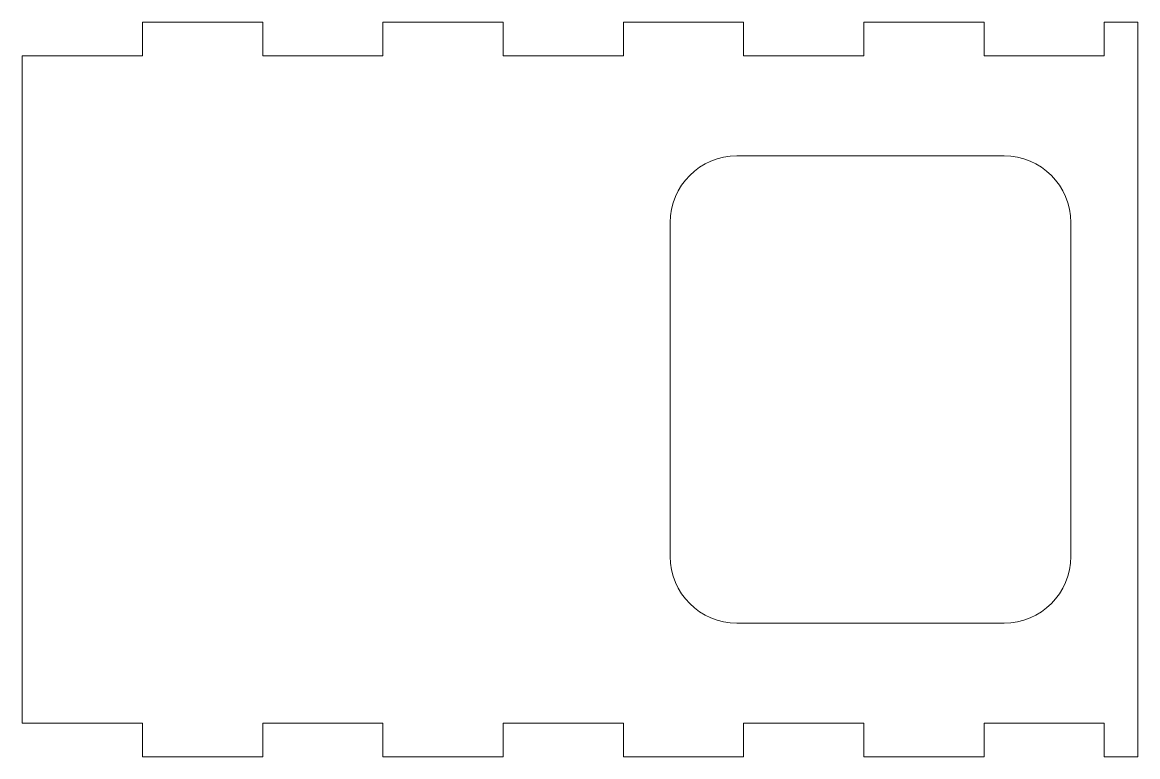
# Model space of a CAD drawing. Header units: millimetres. Extents: x 3 to 170, y 0 to 110.
import ezdxf

# ---------------------------------------------------------------- set-up
doc = ezdxf.new("R2010")
doc.units = ezdxf.units.MM
doc.layers.get('0').update_dxf_attribs({"lineweight": 0})

msp = doc.modelspace()

# ---------------------------------------------------------------- linework, layer by layer
at = {"color": 1, "true_color": 0xff0000}
for p, q in [((39, 110), (21, 110)), ((21, 110), (21, 105)), ((39, 105), (39, 110)), ((75, 110), (57, 110)), ((57, 110), (57, 105)), ((75, 105), (75, 110)), ((111, 110), (93, 110)), ((93, 110), (93, 105)), ((111, 105), (111, 110)), ((147, 110), (129, 110)), ((129, 110), (129, 105)), ((147, 105), (147, 110)), ((170, 110), (165, 110)), ((165, 110), (165, 105)), ((170, 0), (170, 110)), ((21, 105), (3, 105)), ((3, 105), (3, 5)), ((57, 105), (39, 105)), ((93, 105), (75, 105)), ((129, 105), (111, 105)), ((165, 105), (147, 105)), ((150, 90), (110, 90)), ((100, 80), (100, 30)), ((160, 30), (160, 80)), ((110, 20), (150, 20)), ((3, 5), (21, 5)), ((21, 5), (21, 0)), ((39, 0), (39, 5)), ((39, 5), (57, 5)), ((57, 5), (57, 0)), ((75, 0), (75, 5)), ((75, 5), (93, 5)), ((93, 5), (93, 0)), ((111, 0), (111, 5)), ((111, 5), (129, 5)), ((129, 5), (129, 0)), ((147, 0), (147, 5)), ((147, 5), (165, 5)), ((165, 5), (165, 0)), ((21, 0), (39, 0)), ((57, 0), (75, 0)), ((93, 0), (111, 0)), ((129, 0), (147, 0)), ((165, 0), (170, 0))]:
    msp.add_line(p, q, dxfattribs=at)
for centre, start, end in [((110, 80), 90, 180), ((150, 80), 0, 90), ((110, 30), 180, 270), ((150, 30), 270, 0)]:
    msp.add_arc(centre, 10, start, end, dxfattribs=at)

doc.saveas('drawing.dxf')
